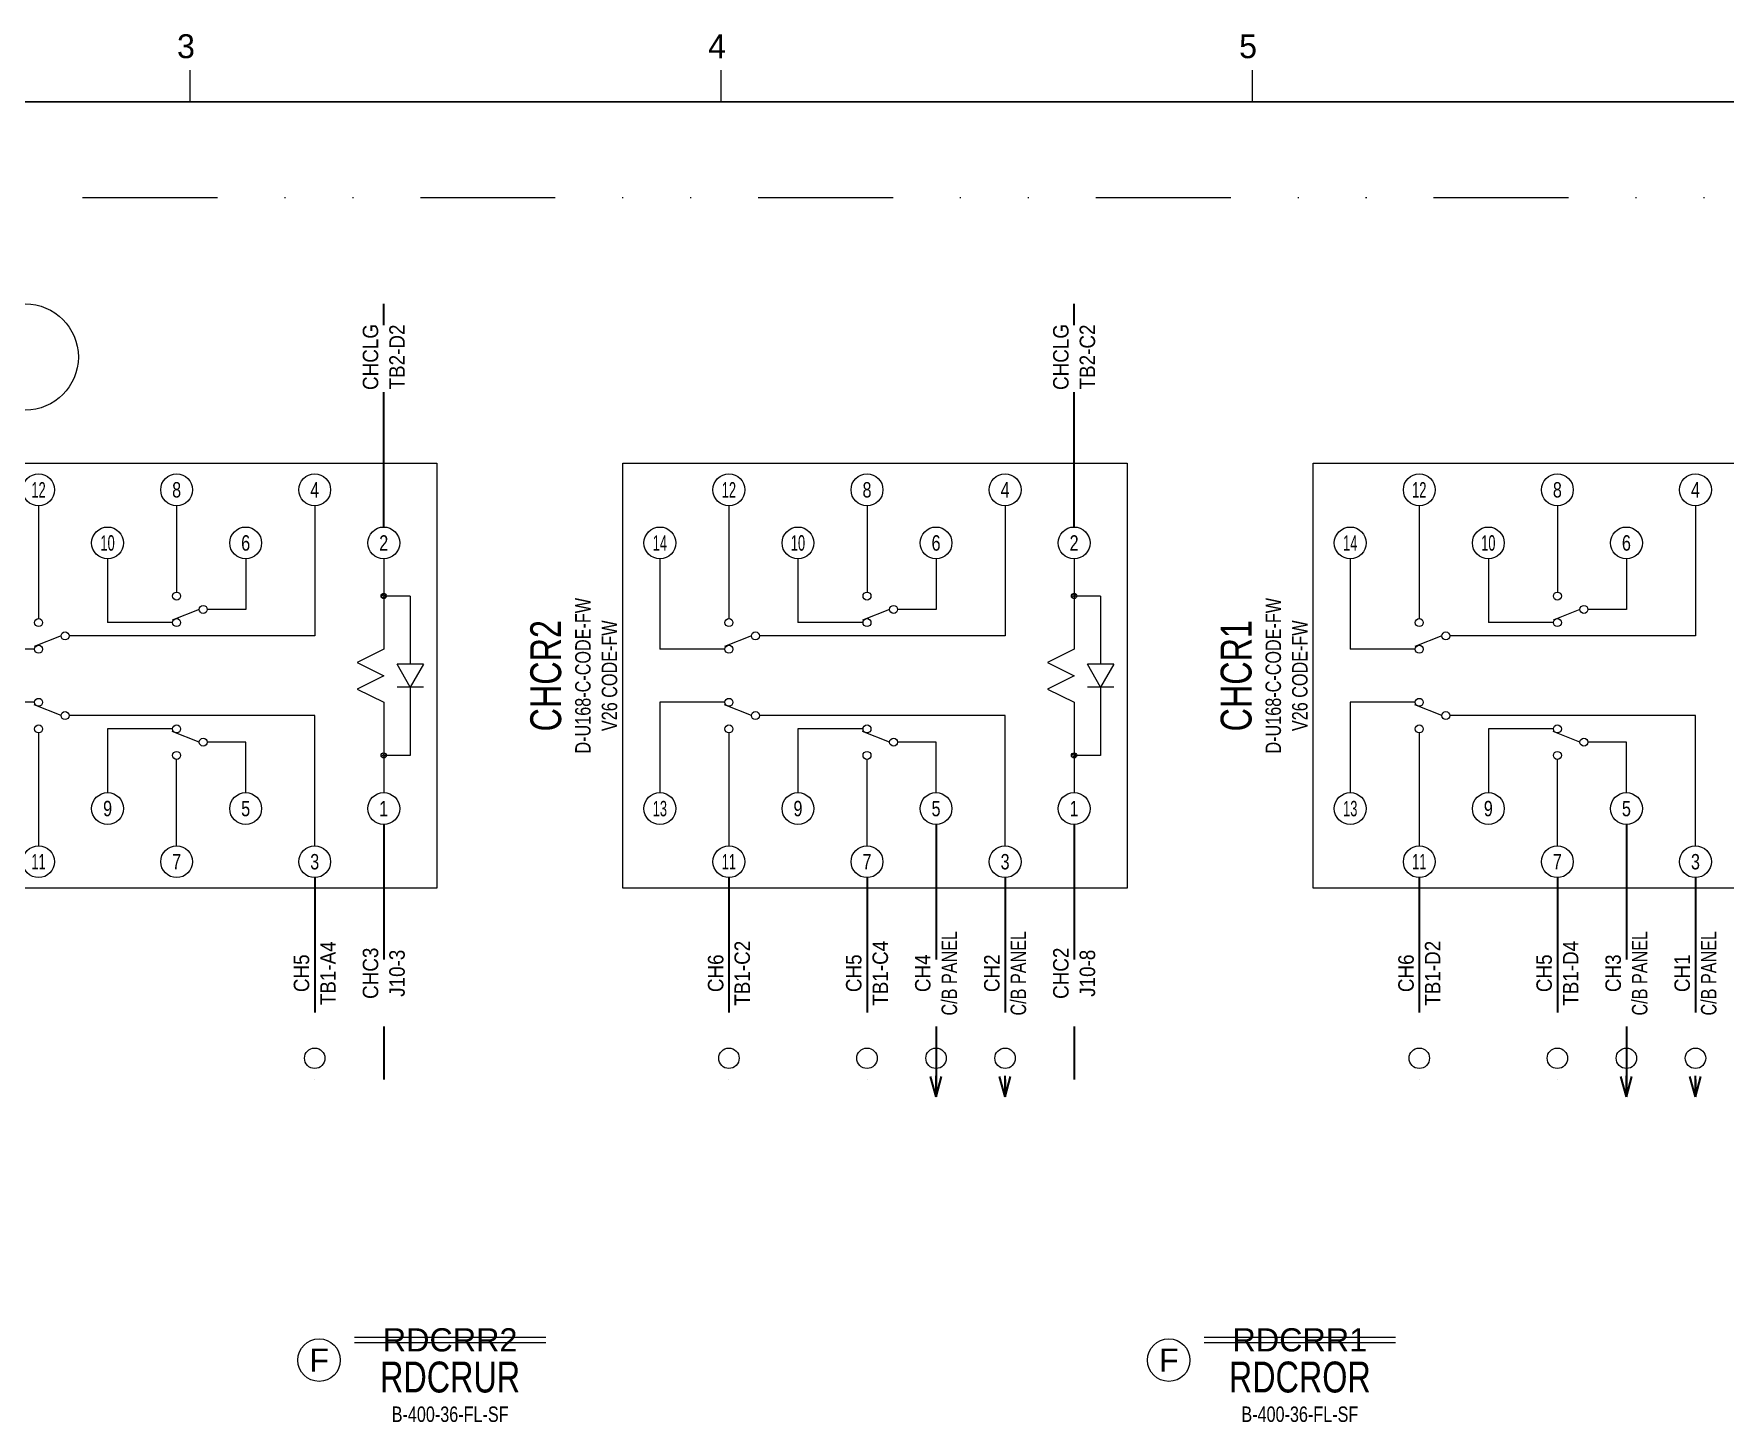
# Model space of a CAD drawing. Header units: millimetres. Extents: x 10 to 821, y 12 to 580.
# Drawn here: x 170.8 to 330, y 449.8 to 580.4 of the extents above; entities that cross this region are included whole.
import ezdxf
from ezdxf.enums import TextEntityAlignment as Align

# ---------------------------------------------------------------- set-up
doc = ezdxf.new("R2010")
doc.units = ezdxf.units.MM
doc.linetypes.add('DASHED', pattern=[19, 12.7, -6.3])
doc.linetypes.add('DIVIDE', pattern=[31.6, 12.7, -6.3, 0, -6.3, 0, -6.3])
for name, color, linetype in [('GR1_02', 7, 'Continuous'), ('GR1_03', 7, 'Continuous'), ('GR1_04', 7, 'Continuous'), ('GR1_06', 7, 'Continuous'), ('GR1_14', 7, 'Continuous'), ('GR1_15', 7, 'Continuous'), ('図面枠B6M', 7, 'Continuous')]:
    doc.layers.add(name, color=color, linetype=linetype)
doc.styles.add('HG丸ｺﾞｼｯｸM-PRO', font='')
doc.styles.get('HG丸ｺﾞｼｯｸM-PRO').set_extended_font_data('HG丸ｺﾞｼｯｸM-PRO')
pattern_1 = [(45, (0, 0), (-0.106066017, 0.106066017), [])]

# ---------------------------------------------------------------- blocks, each defined once
blk = doc.blocks.new('BLKF023')
at = {"layer": '図面枠B6M', "color": 4, "linetype": 'Continuous', "lineweight": 13}
for p, q in [((185.5, 577), (185.5, 574)), ((235.5, 577), (235.5, 574)), ((285.5, 577), (285.5, 574))]:
    blk.add_line(p, q, dxfattribs=at)
at = {"layer": '図面枠B6M', "color": 2, "linetype": 'Continuous', "lineweight": 25}
blk.add_line((35.5, 574), (821, 574), dxfattribs=at)
at = {"layer": '図面枠B6M', "color": 4, "linetype": 'Continuous', "lineweight": 13, "style": 'HG丸ｺﾞｼｯｸM-PRO', "width": 1.003994}
for s, p in [('3', (184.29, 577.45)), ('4', (234.29, 577.45)), ('5', (284.29, 577.45))]:
    blk.add_text(s, height=2.25, dxfattribs=at).set_placement(p, align=Align.BOTTOM_LEFT)
blk = doc.blocks.new('BLKF124')
at = {"layer": 'GR1_02', "linetype": 'Continuous', "lineweight": 13}
h = blk.add_hatch(dxfattribs=at)
h.set_pattern_fill('_USER', color=4, scale=0.15, angle=45, style=0, pattern_type=0)
h.set_pattern_definition(pattern_1)
edge = h.paths.add_edge_path(flags=0)
edge.add_arc((203.75, 527.5), 0.25, 0, 360, ccw=False)
h = blk.add_hatch(dxfattribs=at)
h.set_pattern_fill('_USER', color=4, scale=0.15, angle=45, style=0, pattern_type=0)
h.set_pattern_definition(pattern_1)
edge = h.paths.add_edge_path(flags=0)
edge.add_arc((203.75, 512.5), 0.25, 0, 360, ccw=False)
at = {"layer": 'GR1_02', "color": 4, "linetype": 'Continuous', "lineweight": 13}
for p, q in [((161.25, 540), (208.75, 540)), ((161.25, 500), (161.25, 540)), ((208.75, 540), (208.75, 500)), ((171.25, 536), (171.25, 525.38)), ((184.25, 536), (184.25, 527.88)), ((197.25, 536), (197.25, 523.75)), ((164.75, 531), (164.75, 522.5)), ((177.75, 531), (177.75, 525)), ((190.75, 531), (190.75, 526.25)), ((203.75, 531), (203.75, 522.5)), ((206.25, 527.5), (203.75, 527.5)), ((206.25, 527.5), (206.25, 521.08)), ((186.38, 526.25), (183.84, 525.24)), ((190.75, 526.25), (187.12, 526.25)), ((183.88, 525), (177.75, 525)), ((170.88, 522.5), (164.75, 522.5)), ((173.38, 523.75), (170.84, 522.74)), ((197.25, 523.75), (174.12, 523.75)), ((203.75, 522.5), (201.25, 521.25)), ((201.25, 521.25), (203.75, 520)), ((207.5, 521.08), (205, 521.08)), ((206.25, 518.92), (205, 521.08)), ((207.5, 521.08), (206.25, 518.92)), ((203.75, 520), (201.25, 518.75)), ((201.25, 518.75), (203.75, 517.5)), ((207.5, 518.92), (205, 518.92)), ((206.25, 518.92), (206.25, 512.5)), ((164.75, 517.5), (164.75, 509)), ((170.88, 517.5), (164.75, 517.5)), ((173.38, 516.25), (170.84, 517.26)), ((197.25, 516.25), (174.12, 516.25)), ((197.25, 504), (197.25, 516.25)), ((203.75, 517.5), (203.75, 509)), ((171.25, 514.62), (171.25, 504)), ((183.88, 515), (177.75, 515)), ((177.75, 515), (177.75, 509)), ((186.38, 513.75), (183.84, 514.76)), ((190.75, 513.75), (187.12, 513.75)), ((190.75, 509), (190.75, 513.75)), ((184.25, 504), (184.25, 512.12)), ((206.25, 512.5), (203.75, 512.5)), ((208.75, 500), (161.25, 500))]:
    blk.add_line(p, q, dxfattribs=at)
for centre, radius in [((171.25, 537.5), 1.5), ((184.25, 537.5), 1.5), ((197.25, 537.5), 1.5), ((164.75, 532.5), 1.5), ((177.75, 532.5), 1.5), ((190.75, 532.5), 1.5), ((203.75, 532.5), 1.5), ((184.25, 527.5), 0.375), ((203.75, 527.5), 0.25), ((186.75, 526.25), 0.375), ((171.25, 525), 0.375), ((173.75, 523.75), 0.375), ((184.25, 525), 0.375), ((171.25, 522.5), 0.375), ((171.25, 517.5), 0.375), ((173.75, 516.25), 0.375), ((171.25, 515), 0.375), ((184.25, 515), 0.375), ((184.25, 512.5), 0.375), ((186.75, 513.75), 0.375), ((203.75, 512.5), 0.25), ((164.75, 507.5), 1.5), ((177.75, 507.5), 1.5), ((190.75, 507.5), 1.5), ((203.75, 507.5), 1.5), ((171.25, 502.5), 1.5), ((184.25, 502.5), 1.5), ((197.25, 502.5), 1.5)]:
    blk.add_circle(centre, radius, dxfattribs=at)
at = {"layer": 'GR1_02', "color": 4, "linetype": 'Continuous', "lineweight": 13, "style": 'HG丸ｺﾞｼｯｸM-PRO'}
for s, height, width, p in [('12', 1.455, 0.619953, (171.25, 537.5)), ('8', 1.45, 0.784542, (184.25, 537.5)), ('4', 1.45, 0.784542, (197.25, 537.5)), ('14', 1.455, 0.619953, (164.75, 532.5)), ('10', 1.455, 0.619953, (177.75, 532.5)), ('6', 1.45, 0.784542, (190.75, 532.5)), ('2', 1.45, 0.784542, (203.75, 532.5)), ('13', 1.455, 0.619953, (164.75, 507.5)), ('9', 1.45, 0.784542, (177.75, 507.5)), ('5', 1.45, 0.784542, (190.75, 507.5)), ('1', 1.45, 0.784542, (203.75, 507.5)), ('11', 1.455, 0.619953, (171.25, 502.5)), ('7', 1.45, 0.784542, (184.25, 502.5)), ('3', 1.45, 0.784542, (197.25, 502.5))]:
    blk.add_text(s, height=height, rotation=360, dxfattribs=dict(at, width=width)).set_placement(p, align=Align.MIDDLE_CENTER)
blk = doc.blocks.new('BLKF125')
at = {"layer": 'GR1_02', "linetype": 'Continuous', "lineweight": 13}
h = blk.add_hatch(dxfattribs=at)
h.set_pattern_fill('_USER', color=4, scale=0.15, angle=45, style=0, pattern_type=0)
h.set_pattern_definition(pattern_1)
edge = h.paths.add_edge_path(flags=0)
edge.add_arc((268.75, 527.5), 0.25, 0, 360, ccw=False)
h = blk.add_hatch(dxfattribs=at)
h.set_pattern_fill('_USER', color=4, scale=0.15, angle=45, style=0, pattern_type=0)
h.set_pattern_definition(pattern_1)
edge = h.paths.add_edge_path(flags=0)
edge.add_arc((268.75, 512.5), 0.25, 0, 360, ccw=False)
at = {"layer": 'GR1_02', "color": 4, "linetype": 'Continuous', "lineweight": 13}
for p, q in [((226.25, 540), (273.75, 540)), ((226.25, 500), (226.25, 540)), ((273.75, 540), (273.75, 500)), ((236.25, 536), (236.25, 525.38)), ((249.25, 536), (249.25, 527.88)), ((262.25, 536), (262.25, 523.75)), ((229.75, 531), (229.75, 522.5)), ((242.75, 531), (242.75, 525)), ((255.75, 531), (255.75, 526.25)), ((268.75, 531), (268.75, 522.5)), ((271.25, 527.5), (268.75, 527.5)), ((271.25, 527.5), (271.25, 521.08)), ((251.38, 526.25), (248.84, 525.24)), ((255.75, 526.25), (252.12, 526.25)), ((248.88, 525), (242.75, 525)), ((235.88, 522.5), (229.75, 522.5)), ((238.38, 523.75), (235.84, 522.74)), ((262.25, 523.75), (239.12, 523.75)), ((268.75, 522.5), (266.25, 521.25)), ((266.25, 521.25), (268.75, 520)), ((272.5, 521.08), (270, 521.08)), ((271.25, 518.92), (270, 521.08)), ((272.5, 521.08), (271.25, 518.92)), ((268.75, 520), (266.25, 518.75)), ((266.25, 518.75), (268.75, 517.5)), ((272.5, 518.92), (270, 518.92)), ((271.25, 518.92), (271.25, 512.5)), ((229.75, 517.5), (229.75, 509)), ((235.88, 517.5), (229.75, 517.5)), ((238.38, 516.25), (235.84, 517.26)), ((262.25, 516.25), (239.12, 516.25)), ((262.25, 504), (262.25, 516.25)), ((268.75, 517.5), (268.75, 509)), ((236.25, 514.62), (236.25, 504)), ((248.88, 515), (242.75, 515)), ((242.75, 515), (242.75, 509)), ((251.38, 513.75), (248.84, 514.76)), ((255.75, 513.75), (252.12, 513.75)), ((255.75, 509), (255.75, 513.75)), ((249.25, 504), (249.25, 512.12)), ((271.25, 512.5), (268.75, 512.5)), ((273.75, 500), (226.25, 500))]:
    blk.add_line(p, q, dxfattribs=at)
for centre, radius in [((236.25, 537.5), 1.5), ((249.25, 537.5), 1.5), ((262.25, 537.5), 1.5), ((229.75, 532.5), 1.5), ((242.75, 532.5), 1.5), ((255.75, 532.5), 1.5), ((268.75, 532.5), 1.5), ((249.25, 527.5), 0.375), ((268.75, 527.5), 0.25), ((251.75, 526.25), 0.375), ((236.25, 525), 0.375), ((238.75, 523.75), 0.375), ((249.25, 525), 0.375), ((236.25, 522.5), 0.375), ((236.25, 517.5), 0.375), ((238.75, 516.25), 0.375), ((236.25, 515), 0.375), ((249.25, 515), 0.375), ((249.25, 512.5), 0.375), ((251.75, 513.75), 0.375), ((268.75, 512.5), 0.25), ((229.75, 507.5), 1.5), ((242.75, 507.5), 1.5), ((255.75, 507.5), 1.5), ((268.75, 507.5), 1.5), ((236.25, 502.5), 1.5), ((249.25, 502.5), 1.5), ((262.25, 502.5), 1.5)]:
    blk.add_circle(centre, radius, dxfattribs=at)
at = {"layer": 'GR1_02', "color": 4, "linetype": 'Continuous', "lineweight": 13, "style": 'HG丸ｺﾞｼｯｸM-PRO'}
for s, height, width, p in [('12', 1.455, 0.619953, (236.25, 537.5)), ('8', 1.45, 0.784542, (249.25, 537.5)), ('4', 1.45, 0.784542, (262.25, 537.5)), ('14', 1.455, 0.619953, (229.75, 532.5)), ('10', 1.455, 0.619953, (242.75, 532.5)), ('6', 1.45, 0.784542, (255.75, 532.5)), ('2', 1.45, 0.784542, (268.75, 532.5)), ('13', 1.455, 0.619953, (229.75, 507.5)), ('9', 1.45, 0.784542, (242.75, 507.5)), ('5', 1.45, 0.784542, (255.75, 507.5)), ('1', 1.45, 0.784542, (268.75, 507.5)), ('11', 1.455, 0.619953, (236.25, 502.5)), ('7', 1.45, 0.784542, (249.25, 502.5)), ('3', 1.45, 0.784542, (262.25, 502.5))]:
    blk.add_text(s, height=height, rotation=360, dxfattribs=dict(at, width=width)).set_placement(p, align=Align.MIDDLE_CENTER)
blk = doc.blocks.new('BLKF126')
at = {"layer": 'GR1_02', "linetype": 'Continuous', "lineweight": 13}
h = blk.add_hatch(dxfattribs=at)
h.set_pattern_fill('_USER', color=4, scale=0.15, angle=45, style=0, pattern_type=0)
h.set_pattern_definition(pattern_1)
edge = h.paths.add_edge_path(flags=0)
edge.add_arc((333.75, 527.5), 0.25, 0, 360, ccw=False)
h = blk.add_hatch(dxfattribs=at)
h.set_pattern_fill('_USER', color=4, scale=0.15, angle=45, style=0, pattern_type=0)
h.set_pattern_definition(pattern_1)
edge = h.paths.add_edge_path(flags=0)
edge.add_arc((333.75, 512.5), 0.25, 0, 360, ccw=False)
at = {"layer": 'GR1_02', "color": 4, "linetype": 'Continuous', "lineweight": 13}
for p, q in [((291.25, 540), (338.75, 540)), ((291.25, 500), (291.25, 540)), ((338.75, 540), (338.75, 500)), ((301.25, 536), (301.25, 525.38)), ((314.25, 536), (314.25, 527.88)), ((327.25, 536), (327.25, 523.75)), ((294.75, 531), (294.75, 522.5)), ((307.75, 531), (307.75, 525)), ((320.75, 531), (320.75, 526.25)), ((333.75, 531), (333.75, 522.5)), ((336.25, 527.5), (333.75, 527.5)), ((336.25, 527.5), (336.25, 521.08)), ((316.38, 526.25), (313.84, 525.24)), ((320.75, 526.25), (317.12, 526.25)), ((313.88, 525), (307.75, 525)), ((300.88, 522.5), (294.75, 522.5)), ((303.38, 523.75), (300.84, 522.74)), ((327.25, 523.75), (304.12, 523.75)), ((333.75, 522.5), (331.25, 521.25)), ((331.25, 521.25), (333.75, 520)), ((337.5, 521.08), (335, 521.08)), ((336.25, 518.92), (335, 521.08)), ((337.5, 521.08), (336.25, 518.92)), ((333.75, 520), (331.25, 518.75)), ((331.25, 518.75), (333.75, 517.5)), ((337.5, 518.92), (335, 518.92)), ((336.25, 518.92), (336.25, 512.5)), ((294.75, 517.5), (294.75, 509)), ((300.88, 517.5), (294.75, 517.5)), ((303.38, 516.25), (300.84, 517.26)), ((327.25, 516.25), (304.12, 516.25)), ((327.25, 504), (327.25, 516.25)), ((333.75, 517.5), (333.75, 509)), ((301.25, 514.62), (301.25, 504)), ((313.88, 515), (307.75, 515)), ((307.75, 515), (307.75, 509)), ((316.38, 513.75), (313.84, 514.76)), ((320.75, 513.75), (317.12, 513.75)), ((320.75, 509), (320.75, 513.75)), ((314.25, 504), (314.25, 512.12)), ((336.25, 512.5), (333.75, 512.5)), ((338.75, 500), (291.25, 500))]:
    blk.add_line(p, q, dxfattribs=at)
for centre, radius in [((301.25, 537.5), 1.5), ((314.25, 537.5), 1.5), ((327.25, 537.5), 1.5), ((294.75, 532.5), 1.5), ((307.75, 532.5), 1.5), ((320.75, 532.5), 1.5), ((333.75, 532.5), 1.5), ((314.25, 527.5), 0.375), ((333.75, 527.5), 0.25), ((316.75, 526.25), 0.375), ((301.25, 525), 0.375), ((303.75, 523.75), 0.375), ((314.25, 525), 0.375), ((301.25, 522.5), 0.375), ((301.25, 517.5), 0.375), ((303.75, 516.25), 0.375), ((301.25, 515), 0.375), ((314.25, 515), 0.375), ((314.25, 512.5), 0.375), ((316.75, 513.75), 0.375), ((333.75, 512.5), 0.25), ((294.75, 507.5), 1.5), ((307.75, 507.5), 1.5), ((320.75, 507.5), 1.5), ((333.75, 507.5), 1.5), ((301.25, 502.5), 1.5), ((314.25, 502.5), 1.5), ((327.25, 502.5), 1.5)]:
    blk.add_circle(centre, radius, dxfattribs=at)
at = {"layer": 'GR1_02', "color": 4, "linetype": 'Continuous', "lineweight": 13, "style": 'HG丸ｺﾞｼｯｸM-PRO'}
for s, height, width, p in [('12', 1.455, 0.619953, (301.25, 537.5)), ('8', 1.45, 0.784542, (314.25, 537.5)), ('4', 1.45, 0.784542, (327.25, 537.5)), ('14', 1.455, 0.619953, (294.75, 532.5)), ('10', 1.455, 0.619953, (307.75, 532.5)), ('6', 1.45, 0.784542, (320.75, 532.5)), ('2', 1.45, 0.784542, (333.75, 532.5)), ('13', 1.455, 0.619953, (294.75, 507.5)), ('9', 1.45, 0.784542, (307.75, 507.5)), ('5', 1.45, 0.784542, (320.75, 507.5)), ('1', 1.45, 0.784542, (333.75, 507.5)), ('11', 1.455, 0.619953, (301.25, 502.5)), ('7', 1.45, 0.784542, (314.25, 502.5)), ('3', 1.45, 0.784542, (327.25, 502.5))]:
    blk.add_text(s, height=height, rotation=360, dxfattribs=dict(at, width=width)).set_placement(p, align=Align.MIDDLE_CENTER)
blk = doc.blocks.new('FXTIP_ARROW_E')
at = {"color": 0, "linetype": 'Continuous', "lineweight": -2}
for q in [(-1, 0), (-0.966, 0.259), (-0.966, -0.259)]:
    blk.add_line((0, 0), q, dxfattribs=at)
blk = doc.blocks.new('BLKF194')
at = {"layer": 'GR1_14', "color": 4, "linetype": 'DIVIDE', "lineweight": 13}
blk.add_line((80, 565), (495, 565), dxfattribs=at)
blk = doc.blocks.new('BLKF291')
at = {"layer": 'GR1_06', "color": 4, "linetype": 'Continuous', "lineweight": 13}
blk.add_circle((277.66, 455.59), 2, dxfattribs=at)
at = {"layer": 'GR1_06', "color": 4, "linetype": 'Continuous', "lineweight": 13, "style": 'HG丸ｺﾞｼｯｸM-PRO', "width": 1.042153}
blk.add_text('F', height=2.18, dxfattribs=at).set_placement((277.66, 455.59), align=Align.MIDDLE_CENTER)
blk = doc.blocks.new('BLKF292')
at = {"layer": 'GR1_06', "color": 4, "linetype": 'Continuous', "lineweight": 13}
blk.add_circle((197.66, 455.59), 2, dxfattribs=at)
at = {"layer": 'GR1_06', "color": 4, "linetype": 'Continuous', "lineweight": 13, "style": 'HG丸ｺﾞｼｯｸM-PRO', "width": 1.042153}
blk.add_text('F', height=2.18, dxfattribs=at).set_placement((197.66, 455.59), align=Align.MIDDLE_CENTER)

msp = doc.modelspace()

# ---------------------------------------------------------------- linework, layer by layer
at = {"layer": 'GR1_03', "color": 3, "linetype": 'DASHED', "lineweight": 35}
for p, q in [((203.75, 534), (203.75, 555)), ((268.75, 534), (268.75, 555)), ((203.75, 506), (203.75, 482)), ((255.75, 506), (255.75, 480.36)), ((268.75, 506), (268.75, 482)), ((320.75, 506), (320.75, 480.36)), ((197.25, 501), (197.25, 482)), ((236.25, 501), (236.25, 482)), ((249.25, 501), (249.25, 482)), ((262.25, 501), (262.25, 480.36)), ((301.25, 501), (301.25, 482)), ((314.25, 501), (314.25, 482)), ((327.25, 501), (327.25, 480.36))]:
    msp.add_line(p, q, dxfattribs=at)
at = {"layer": 'GR1_03', "color": 4, "linetype": 'Continuous', "lineweight": 13}
for centre in [(197.25, 484), (236.25, 484), (249.25, 484), (255.75, 484), (262.25, 484), (301.25, 484), (314.25, 484), (320.75, 484), (327.25, 484)]:
    msp.add_circle(centre, 0.963, dxfattribs=at)
at = {"layer": 'GR1_06', "color": 4, "linetype": 'Continuous', "lineweight": 13}
for p, q in [((201, 457.75), (219, 457.75)), ((201, 457.25), (219, 457.25)), ((281, 457.75), (299, 457.75)), ((281, 457.25), (299, 457.25))]:
    msp.add_line(p, q, dxfattribs=at)
at = {"layer": 'GR1_15', "color": 6, "linetype": 'Continuous', "lineweight": 13}
msp.add_circle((170, 550), 5, dxfattribs=at)

# ---------------------------------------------------------------- block references
at = {"layer": 'GR1_02', "color": 4, "linetype": 'Continuous', "lineweight": 13}
for name in ['BLKF124', 'BLKF125', 'BLKF126']:
    msp.add_blockref(name, (0, 0), dxfattribs=at)
at = {"layer": 'GR1_03', "color": 3, "linetype": 'DASHED', "lineweight": 35, "xscale": 2, "yscale": 2, "rotation": 270}
for p in [(255.75, 480.36), (262.25, 480.36), (320.75, 480.36), (327.25, 480.36)]:
    msp.add_blockref('FXTIP_ARROW_E', p, dxfattribs=at)
at = {"layer": 'GR1_06', "color": 4, "linetype": 'Continuous', "lineweight": 13}
for name in ['BLKF292', 'BLKF291']:
    msp.add_blockref(name, (0, 0), dxfattribs=at)
at = {"layer": 'GR1_14', "color": 4, "linetype": 'DIVIDE', "lineweight": 13}
msp.add_blockref('BLKF194', (0, 0), dxfattribs=at)
at = {"layer": '図面枠B6M', "color": 4, "linetype": 'Continuous', "lineweight": 13}
msp.add_blockref('BLKF023', (0, 0), dxfattribs=at)

# ---------------------------------------------------------------- texts
at = {"layer": 'GR1_02', "color": 3, "linetype": 'Continuous', "lineweight": 35, "style": 'HG丸ｺﾞｼｯｸM-PRO'}
for s, height, width, p in [('D-U168-C-CODE-FW', 1.4545, 0.783202, (222.5, 520)), ('D-U168-C-CODE-FW', 1.4545, 0.783202, (287.5, 520)), ('CHCR2', 2.909, 0.782403, (219, 520)), ('V26 CODE-FW', 1.4545, 0.783747, (225, 520)), ('CHCR1', 2.909, 0.782403, (284, 520)), ('V26 CODE-FW', 1.4545, 0.783747, (290, 520))]:
    msp.add_text(s, height=height, rotation=90, dxfattribs=dict(at, width=width)).set_placement(p, align=Align.MIDDLE_CENTER)
at = {"layer": 'GR1_02', "color": 4, "linetype": 'Continuous', "lineweight": 13, "style": 'HG丸ｺﾞｼｯｸM-PRO'}
for s, height, width, p in [('RDCRUR', 2.909, 0.782215, (210, 454)), ('RDCROR', 2.909, 0.782643, (290, 454)), ('B-400-36-FL-SF', 1.4545, 0.782932, (210, 450.5)), ('B-400-36-FL-SF', 1.4545, 0.782932, (290, 450.5))]:
    msp.add_text(s, height=height, dxfattribs=dict(at, width=width)).set_placement(p, align=Align.MIDDLE_CENTER)
at = {"layer": 'GR1_04', "color": 3, "linetype": 'Continuous', "lineweight": 35, "style": 'HG丸ｺﾞｼｯｸM-PRO'}
for s, width, p in [('CHCLG', 0.911893, (202.5, 550)), ('TB2-D2', 0.91173, (205, 550)), ('CHCLG', 0.911893, (267.5, 550)), ('TB2-C2', 0.911982, (270, 550)), ('C/B PANEL', 0.782499, (257, 492)), ('C/B PANEL', 0.782499, (263.5, 492)), ('C/B PANEL', 0.782499, (322, 492)), ('C/B PANEL', 0.782499, (328.5, 492)), ('CH5', 0.911744, (196, 492)), ('TB1-A4', 0.912001, (198.5, 492)), ('CHC3', 0.911949, (202.5, 492)), ('J10-3', 0.910866, (205, 492)), ('CH6', 0.911744, (235, 492)), ('TB1-C2', 0.911982, (237.5, 492)), ('CH5', 0.911744, (248, 492)), ('TB1-C4', 0.911982, (250.5, 492)), ('CH4', 0.911744, (254.5, 492)), ('CH2', 0.911744, (261, 492)), ('CHC2', 0.911949, (267.5, 492)), ('J10-8', 0.910866, (270, 492)), ('CH6', 0.911744, (300, 492)), ('TB1-D2', 0.91173, (302.5, 492)), ('CH5', 0.911744, (313, 492)), ('TB1-D4', 0.91173, (315.5, 492)), ('CH3', 0.911744, (319.5, 492)), ('CH1', 0.911744, (326, 492))]:
    msp.add_text(s, height=1.455, rotation=90, dxfattribs=dict(at, width=width)).set_placement(p, align=Align.MIDDLE_CENTER)
at = {"layer": 'GR1_06', "color": 4, "linetype": 'Continuous', "lineweight": 13, "style": 'HG丸ｺﾞｼｯｸM-PRO', "width": 1.042407}
for s, p in [('RDCRR2', (210, 457.5)), ('RDCRR1', (290, 457.5))]:
    msp.add_text(s, height=2.182, dxfattribs=at).set_placement(p, align=Align.MIDDLE_CENTER)

doc.saveas('drawing.dxf')
